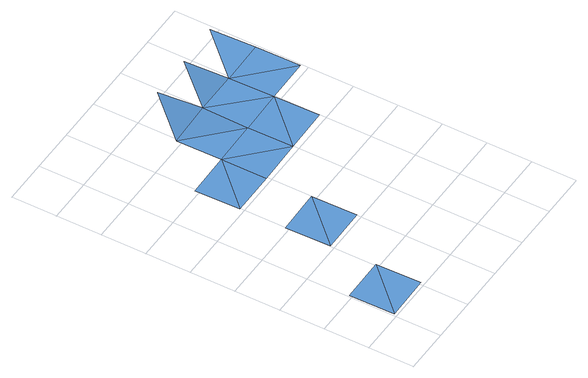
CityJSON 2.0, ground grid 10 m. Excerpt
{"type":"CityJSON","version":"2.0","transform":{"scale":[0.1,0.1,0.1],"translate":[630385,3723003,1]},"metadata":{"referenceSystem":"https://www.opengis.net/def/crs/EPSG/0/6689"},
"CityObjects":{
"waterbody1":{"type":"WaterBody","attributes":{"name":"福岡県津波浸水想定図","class":"1140","function":"2","WaterBodyTsunamiRiskAttribute.description":"1","WaterBodyTsunamiRiskAttribute.rank":"1"},"geometry":[{"type":"MultiSurface","lod":"1","boundaries":[[[0,1,2]],[[0,3,1]],[[4,5,6]],[[6,7,4]],[[8,9,10]],[[11,9,8]],[[12,13,11]],[[11,8,12]],[[8,14,12]],[[12,15,13]],[[15,16,13]],[[12,17,15]],[[18,19,15]],[[15,17,18]]]}]},
"waterbody2":{"type":"WaterBody","attributes":{"name":"福岡県津波浸水想定図","class":"1140","function":"2","WaterBodyTsunamiRiskAttribute.description":"1","WaterBodyTsunamiRiskAttribute.rank":"3"},"geometry":[{"type":"MultiSurface","lod":"1","boundaries":[[[20,9,21]],[[10,9,20]]]}]},
"waterbody3":{"type":"WaterBody","attributes":{"name":"福岡県津波浸水想定図","class":"1140","function":"2","WaterBodyTsunamiRiskAttribute.description":"1","WaterBodyTsunamiRiskAttribute.rank":"2"},"geometry":[{"type":"MultiSurface","lod":"1","boundaries":[[[22,9,11]],[[13,22,11]],[[23,22,13]]]}]}
},
"vertices":[
[6,7,8],[104,109,8],[4,107,8],[106,9,8],[200,311,8],[100,309,8],[102,209,8],[202,211,8],[298,412,10],[196,511,10],[198,411,8],[296,512,11],[396,514,11],[294,612,15],[398,414,10],[394,614,11],[392,714,8],[496,516,11],[494,616,11],[492,716,9],
[98,409,10],[96,509,10],
[194,610,11],[292,712,8]
]}
